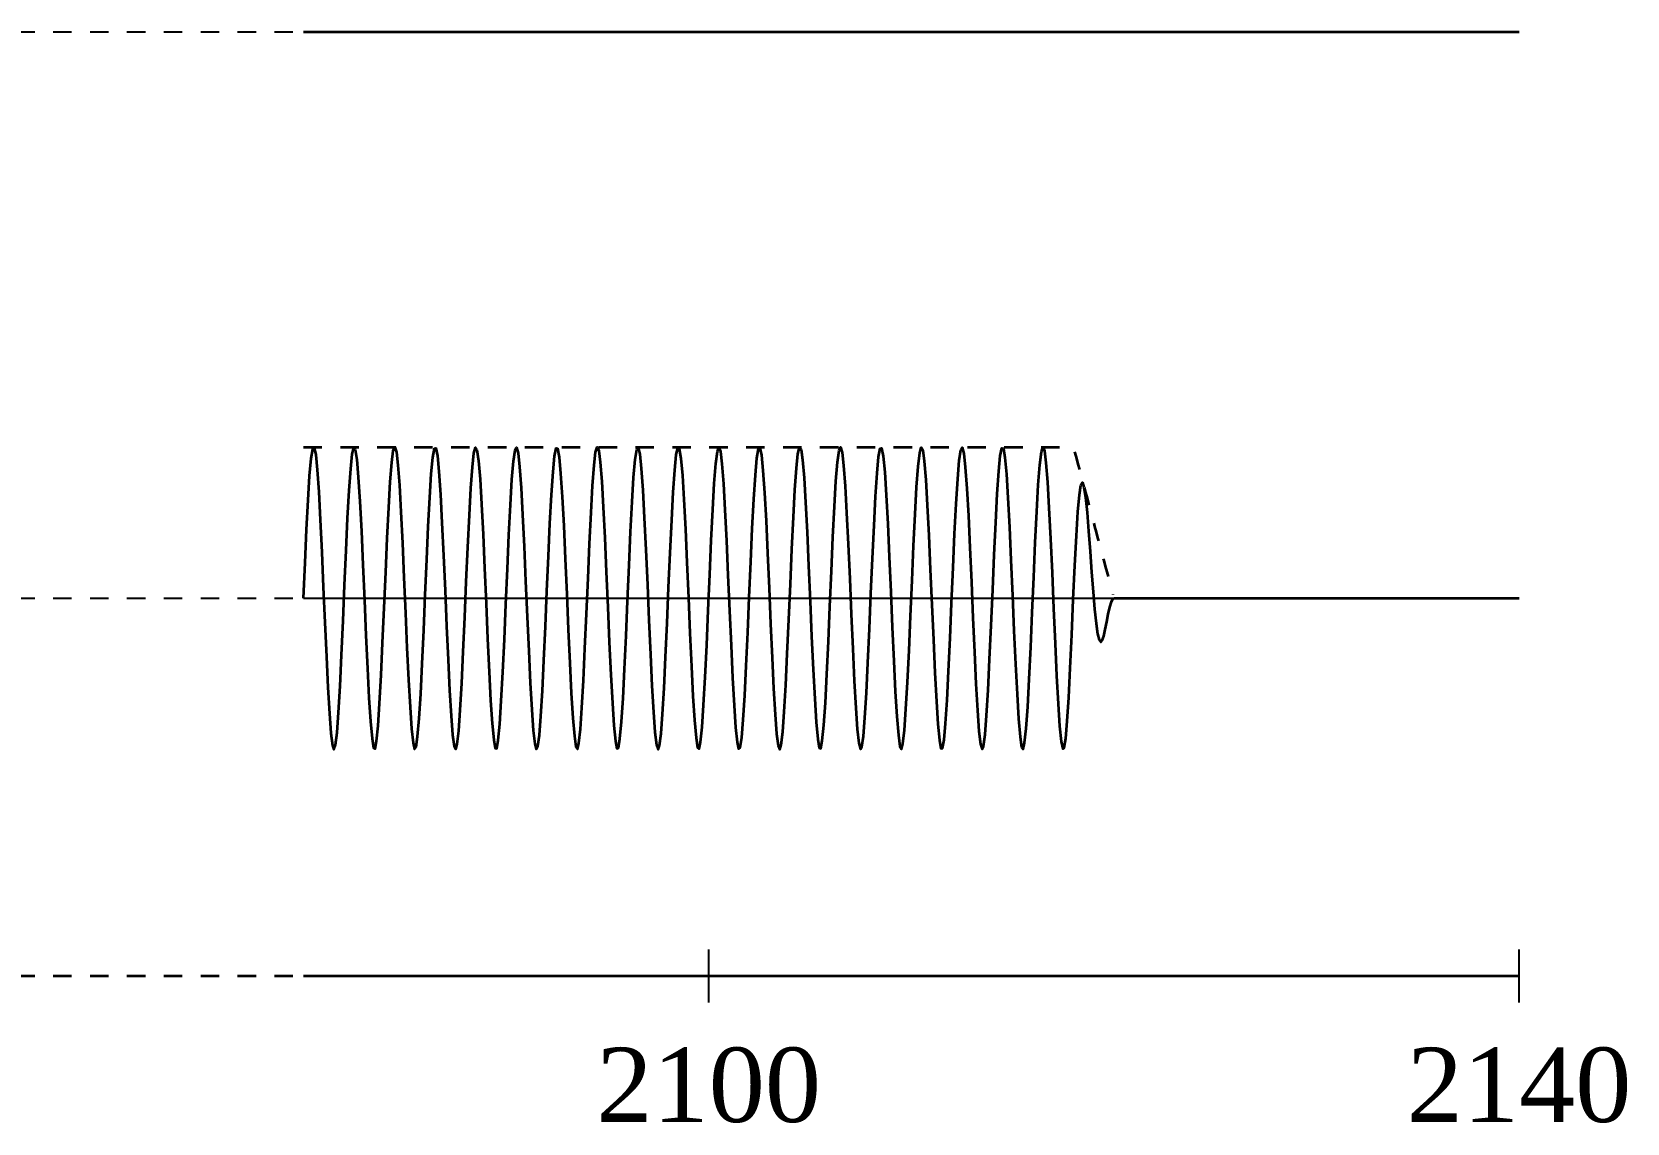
# Model space of a CAD drawing. Header units: metres. Extents: x -18 to 186, y -10 to 114.
# Drawn here: x 125.8 to 186.3, y 5.5 to 47 of the extents above; entities that cross this region are included whole.
import ezdxf
from ezdxf.enums import TextEntityAlignment as Align

# ---------------------------------------------------------------- set-up
doc = ezdxf.new("R2010")
doc.units = ezdxf.units.M
doc.linetypes.add('JIS_02_0.7', pattern=[1.4, 0.7, -0.7])
doc.layers.add('BASE', color=8, linetype='Continuous', lineweight=25)
doc.layers.add('WAVE', color=7, linetype='Continuous', lineweight=35)
doc.layers.add('TEXT', color=7, linetype='Continuous')
doc.styles.add('TNR', font='Times New Roman.ttf')

msp = doc.modelspace()

# ---------------------------------------------------------------- linework, layer by layer
at = {"layer": 'BASE', "linetype": 'JIS_02_0.7', "lineweight": 25, "flags": 128}
for points in [[(123.805, 46.952), (136.108, 46.952)], [(123.805, 25.447), (136.108, 25.447)]]:
    msp.add_lwpolyline(points, dxfattribs=at)
at = {"layer": 'BASE', "lineweight": 25, "flags": 128}
for points in [[(136.108, 46.952), (182.247, 46.952)], [(136.108, 25.447), (182.247, 25.447)], [(151.488, 10.107), (151.488, 12.114)], [(182.247, 10.107), (182.247, 12.114)]]:
    msp.add_lwpolyline(points, dxfattribs=at)
at = {"layer": 'BASE', "linetype": 'JIS_02_0.7', "lineweight": 35, "flags": 128}
msp.add_lwpolyline([(123.805, 11.111), (136.108, 11.111)], dxfattribs=at)
at = {"layer": 'BASE', "lineweight": 35, "flags": 128}
msp.add_lwpolyline([(136.108, 11.111), (182.247, 11.111)], dxfattribs=at)
at = {"layer": 'WAVE', "lineweight": 35, "flags": 128}
for points in [[(136.108, 46.952), (136.166, 46.952), (136.224, 46.952), (136.281, 46.952), (136.339, 46.952), (136.397, 46.952), (136.455, 46.952), (136.512, 46.952), (136.57, 46.952), (136.628, 46.952), (136.686, 46.952), (136.743, 46.952), (136.801, 46.952), (136.859, 46.952), (136.917, 46.952), (136.974, 46.952), (137.032, 46.952), (137.09, 46.952), (137.148, 46.952), (137.205, 46.952), (137.263, 46.952), (137.321, 46.952), (137.379, 46.952), (137.436, 46.952), (137.494, 46.952), (137.552, 46.952), (137.61, 46.952), (137.667, 46.952), (137.725, 46.952), (137.783, 46.952), (137.841, 46.952), (137.898, 46.952), (137.956, 46.952), (138.014, 46.952), (138.072, 46.952), (138.129, 46.952), (138.187, 46.952), (138.245, 46.952), (138.303, 46.952), (138.36, 46.952), (138.418, 46.952), (138.476, 46.952), (138.533, 46.952), (138.591, 46.952), (138.649, 46.952), (138.707, 46.952), (138.764, 46.952), (138.822, 46.952), (138.88, 46.952), (138.938, 46.952), (138.995, 46.952), (139.053, 46.952), (139.111, 46.952), (139.169, 46.952), (139.226, 46.952), (139.284, 46.952), (139.342, 46.952), (139.4, 46.952), (139.457, 46.952), (139.515, 46.952), (139.573, 46.952), (139.631, 46.952), (139.688, 46.952), (139.746, 46.952), (139.804, 46.952), (139.862, 46.952), (139.919, 46.952), (139.977, 46.952), (140.035, 46.952), (140.093, 46.952), (140.15, 46.952), (140.208, 46.952), (140.266, 46.952), (140.324, 46.952), (140.381, 46.952), (140.439, 46.952), (140.497, 46.952), (140.555, 46.952), (140.612, 46.952), (140.67, 46.952), (140.728, 46.952), (140.786, 46.952), (140.843, 46.952), (140.901, 46.952), (140.959, 46.952), (141.017, 46.952), (141.074, 46.952), (141.132, 46.952), (141.19, 46.952), (141.248, 46.952), (141.305, 46.952), (141.363, 46.952), (141.421, 46.952), (141.478, 46.952), (141.536, 46.952), (141.594, 46.952), (141.652, 46.952), (141.709, 46.952), (141.767, 46.952), (141.825, 46.952), (141.883, 46.952), (141.94, 46.952), (141.998, 46.952), (142.056, 46.952), (142.114, 46.952), (142.171, 46.952), (142.229, 46.952), (142.287, 46.952), (142.345, 46.952), (142.402, 46.952), (142.46, 46.952), (142.518, 46.952), (142.576, 46.952), (142.633, 46.952), (142.691, 46.952), (142.749, 46.952), (142.807, 46.952), (142.864, 46.952), (142.922, 46.952), (142.98, 46.952), (143.038, 46.952), (143.095, 46.952), (143.153, 46.952), (143.211, 46.952), (143.269, 46.952), (143.326, 46.952), (143.384, 46.952), (143.442, 46.952), (143.5, 46.952), (143.557, 46.952), (143.615, 46.952), (143.673, 46.952), (143.731, 46.952), (143.788, 46.952), (143.846, 46.952), (143.904, 46.952), (143.962, 46.952), (144.019, 46.952), (144.077, 46.952), (144.135, 46.952), (144.193, 46.952), (144.25, 46.952), (144.308, 46.952), (144.366, 46.952), (144.423, 46.952), (144.481, 46.952), (144.539, 46.952), (144.597, 46.952), (144.654, 46.952), (144.712, 46.952), (144.77, 46.952), (144.828, 46.952), (144.885, 46.952), (144.943, 46.952), (145.001, 46.952), (145.059, 46.952), (145.116, 46.952), (145.174, 46.952), (145.232, 46.952), (145.29, 46.952), (145.347, 46.952), (145.405, 46.952), (145.463, 46.952), (145.521, 46.952), (145.578, 46.952), (145.636, 46.952), (145.694, 46.952), (145.752, 46.952), (145.809, 46.952), (145.867, 46.952), (145.925, 46.952), (145.983, 46.952), (146.04, 46.952), (146.098, 46.952), (146.156, 46.952), (146.214, 46.952), (146.271, 46.952), (146.329, 46.952), (146.387, 46.952), (146.445, 46.952), (146.502, 46.952), (146.56, 46.952), (146.618, 46.952), (146.676, 46.952), (146.733, 46.952), (146.791, 46.952), (146.849, 46.952), (146.907, 46.952), (146.964, 46.952), (147.022, 46.952), (147.08, 46.952), (147.138, 46.952), (147.195, 46.952), (147.253, 46.952), (147.311, 46.952), (147.368, 46.952), (147.426, 46.952), (147.484, 46.952), (147.542, 46.952), (147.599, 46.952), (147.657, 46.952), (147.715, 46.952), (147.773, 46.952), (147.83, 46.952), (147.888, 46.952), (147.946, 46.952), (148.004, 46.952), (148.061, 46.952), (148.119, 46.952), (148.177, 46.952), (148.235, 46.952), (148.292, 46.952), (148.35, 46.952), (148.408, 46.952), (148.466, 46.952), (148.523, 46.952), (148.581, 46.952), (148.639, 46.952), (148.697, 46.952), (148.754, 46.952), (148.812, 46.952), (148.87, 46.952), (148.928, 46.952), (148.985, 46.952), (149.043, 46.952), (149.101, 46.952), (149.159, 46.952), (149.216, 46.952), (149.274, 46.952), (149.332, 46.952), (149.39, 46.952), (149.447, 46.952), (149.505, 46.952), (149.563, 46.952), (149.621, 46.952), (149.678, 46.952), (149.736, 46.952), (149.794, 46.952), (149.852, 46.952), (149.909, 46.952), (149.967, 46.952), (150.025, 46.952), (150.083, 46.952), (150.14, 46.952), (150.198, 46.952), (150.256, 46.952), (150.314, 46.952), (150.371, 46.952), (150.429, 46.952), (150.487, 46.952), (150.544, 46.952), (150.602, 46.952), (150.66, 46.952), (150.718, 46.952), (150.775, 46.952), (150.833, 46.952), (150.891, 46.952), (150.949, 46.952), (151.006, 46.952), (151.064, 46.952), (151.122, 46.952), (151.18, 46.952), (151.237, 46.952), (151.295, 46.952), (151.353, 46.952), (151.411, 46.952), (151.468, 46.952), (151.526, 46.952), (151.584, 46.952), (151.642, 46.952), (151.699, 46.952), (151.757, 46.952), (151.815, 46.952), (151.873, 46.952), (151.93, 46.952), (151.988, 46.952), (152.046, 46.952), (152.104, 46.952), (152.161, 46.952), (152.219, 46.952), (152.277, 46.952), (152.335, 46.952), (152.392, 46.952), (152.45, 46.952), (152.508, 46.952), (152.566, 46.952), (152.623, 46.952), (152.681, 46.952), (152.739, 46.952), (152.797, 46.952), (152.854, 46.952), (152.912, 46.952), (152.97, 46.952), (153.028, 46.952), (153.085, 46.952), (153.143, 46.952), (153.201, 46.952), (153.259, 46.952), (153.316, 46.952), (153.374, 46.952), (153.432, 46.952), (153.489, 46.952), (153.547, 46.952), (153.605, 46.952), (153.663, 46.952), (153.72, 46.952), (153.778, 46.952), (153.836, 46.952), (153.894, 46.952), (153.951, 46.952), (154.009, 46.952), (154.067, 46.952), (154.125, 46.952), (154.182, 46.952), (154.24, 46.952), (154.298, 46.952), (154.356, 46.952), (154.413, 46.952), (154.471, 46.952), (154.529, 46.952), (154.587, 46.952), (154.644, 46.952), (154.702, 46.952), (154.76, 46.952), (154.818, 46.952), (154.875, 46.952), (154.933, 46.952), (154.991, 46.952), (155.049, 46.952), (155.106, 46.952), (155.164, 46.952), (155.222, 46.952), (155.28, 46.952), (155.337, 46.952), (155.395, 46.952), (155.453, 46.952), (155.511, 46.952), (155.568, 46.952), (155.626, 46.952), (155.684, 46.952), (155.742, 46.952), (155.799, 46.952), (155.857, 46.952), (155.915, 46.952), (155.973, 46.952), (156.03, 46.952), (156.088, 46.952), (156.146, 46.952), (156.204, 46.952), (156.261, 46.952), (156.319, 46.952), (156.377, 46.952), (156.434, 46.952), (156.492, 46.952), (156.55, 46.952), (156.608, 46.952), (156.665, 46.952), (156.723, 46.952), (156.781, 46.952), (156.839, 46.952), (156.896, 46.952), (156.954, 46.952), (157.012, 46.952), (157.07, 46.952), (157.127, 46.952), (157.185, 46.952), (157.243, 46.952), (157.301, 46.952), (157.358, 46.952), (157.416, 46.952), (157.474, 46.952), (157.532, 46.952), (157.589, 46.952), (157.647, 46.952), (157.705, 46.952), (157.763, 46.952), (157.82, 46.952), (157.878, 46.952), (157.936, 46.952), (157.994, 46.952), (158.051, 46.952), (158.109, 46.952), (158.167, 46.952), (158.225, 46.952), (158.282, 46.952), (158.34, 46.952), (158.398, 46.952), (158.456, 46.952), (158.513, 46.952), (158.571, 46.952), (158.629, 46.952), (158.687, 46.952), (158.744, 46.952), (158.802, 46.952), (158.86, 46.952), (158.918, 46.952), (158.975, 46.952), (159.033, 46.952), (159.091, 46.952), (159.149, 46.952), (159.206, 46.952), (159.264, 46.952), (159.322, 46.952), (159.379, 46.952), (159.437, 46.952), (159.495, 46.952), (159.553, 46.952), (159.61, 46.952), (159.668, 46.952), (159.726, 46.952), (159.784, 46.952), (159.841, 46.952), (159.899, 46.952), (159.957, 46.952), (160.015, 46.952), (160.072, 46.952), (160.13, 46.952), (160.188, 46.952), (160.246, 46.952), (160.303, 46.952), (160.361, 46.952), (160.419, 46.952), (160.477, 46.952), (160.534, 46.952), (160.592, 46.952), (160.65, 46.952), (160.708, 46.952), (160.765, 46.952), (160.823, 46.952), (160.881, 46.952), (160.939, 46.952), (160.996, 46.952), (161.054, 46.952), (161.112, 46.952), (161.17, 46.952), (161.227, 46.952), (161.285, 46.952), (161.343, 46.952), (161.401, 46.952), (161.458, 46.952), (161.516, 46.952), (161.574, 46.952), (161.632, 46.952), (161.689, 46.952), (161.747, 46.952), (161.805, 46.952), (161.863, 46.952), (161.92, 46.952), (161.978, 46.952), (162.036, 46.952), (162.094, 46.952), (162.151, 46.952), (162.209, 46.952), (162.267, 46.952), (162.324, 46.952), (162.382, 46.952), (162.44, 46.952), (162.498, 46.952), (162.555, 46.952), (162.613, 46.952), (162.671, 46.952), (162.729, 46.952), (162.786, 46.952), (162.844, 46.952), (162.902, 46.952), (162.96, 46.952), (163.017, 46.952), (163.075, 46.952), (163.133, 46.952), (163.191, 46.952), (163.248, 46.952), (163.306, 46.952), (163.364, 46.952), (163.422, 46.952), (163.479, 46.952), (163.537, 46.952), (163.595, 46.952), (163.653, 46.952), (163.71, 46.952), (163.768, 46.952), (163.826, 46.952), (163.884, 46.952), (163.941, 46.952), (163.999, 46.952), (164.057, 46.952), (164.115, 46.952), (164.172, 46.952), (164.23, 46.952), (164.288, 46.952), (164.346, 46.952), (164.403, 46.952), (164.461, 46.952), (164.519, 46.952), (164.577, 46.952), (164.634, 46.952), (164.692, 46.952), (164.75, 46.952), (164.808, 46.952), (164.865, 46.952), (164.923, 46.952), (164.981, 46.952), (165.039, 46.952), (165.096, 46.952), (165.154, 46.952), (165.212, 46.952), (165.269, 46.952), (165.327, 46.952), (165.385, 46.952), (165.443, 46.952), (165.5, 46.952), (165.558, 46.952), (165.616, 46.952), (165.674, 46.952), (165.731, 46.952), (165.789, 46.952), (165.847, 46.952), (165.905, 46.952), (165.962, 46.952), (166.02, 46.952), (166.078, 46.952), (166.136, 46.952), (166.193, 46.952), (166.251, 46.952), (166.309, 46.952), (166.367, 46.952), (166.424, 46.952), (166.482, 46.952), (166.54, 46.952), (166.598, 46.952), (166.655, 46.952), (166.713, 46.952), (166.771, 46.952), (166.829, 46.952), (166.886, 46.952), (166.944, 46.952), (167.002, 46.952), (167.06, 46.952), (167.117, 46.952), (167.175, 46.952), (167.233, 46.952), (167.291, 46.952), (167.348, 46.952), (167.406, 46.952), (167.464, 46.952), (167.522, 46.952), (167.579, 46.952), (167.637, 46.952), (167.695, 46.952), (167.753, 46.952), (167.81, 46.952), (167.868, 46.952), (167.926, 46.952), (167.984, 46.952), (168.041, 46.952), (168.099, 46.952), (168.157, 46.952), (168.214, 46.952), (168.272, 46.952), (168.33, 46.952), (168.388, 46.952), (168.445, 46.952), (168.503, 46.952), (168.561, 46.952), (168.619, 46.952), (168.676, 46.952), (168.734, 46.952), (168.792, 46.952), (168.85, 46.952), (168.907, 46.952), (168.965, 46.952), (169.023, 46.952), (169.081, 46.952), (169.138, 46.952), (169.196, 46.952), (169.254, 46.952), (169.312, 46.952), (169.369, 46.952), (169.427, 46.952), (169.485, 46.952), (169.543, 46.952), (169.6, 46.952), (169.658, 46.952), (169.716, 46.952), (169.774, 46.952), (169.831, 46.952), (169.889, 46.952), (169.947, 46.952), (170.005, 46.952), (170.062, 46.952), (170.12, 46.952), (170.178, 46.952), (170.236, 46.952), (170.293, 46.952), (170.351, 46.952), (170.409, 46.952), (170.467, 46.952), (170.524, 46.952), (170.582, 46.952), (170.64, 46.952), (170.698, 46.952), (170.755, 46.952), (170.813, 46.952), (170.871, 46.952), (170.929, 46.952), (170.986, 46.952), (171.044, 46.952), (171.102, 46.952), (171.159, 46.952), (171.217, 46.952), (171.275, 46.952), (171.333, 46.952), (171.39, 46.952), (171.448, 46.952), (171.506, 46.952), (171.564, 46.952), (171.621, 46.952), (171.679, 46.952), (171.737, 46.952), (171.795, 46.952), (171.852, 46.952), (171.91, 46.952), (171.968, 46.952), (172.026, 46.952), (172.083, 46.952), (172.141, 46.952), (172.199, 46.952), (172.257, 46.952), (172.314, 46.952), (172.372, 46.952), (172.43, 46.952), (172.488, 46.952), (172.545, 46.952), (172.603, 46.952), (172.661, 46.952), (172.719, 46.952), (172.776, 46.952), (172.834, 46.952), (172.892, 46.952), (172.95, 46.952), (173.007, 46.952), (173.065, 46.952), (173.123, 46.952), (173.181, 46.952), (173.238, 46.952), (173.296, 46.952), (173.354, 46.952), (173.412, 46.952), (173.469, 46.952), (173.527, 46.952), (173.585, 46.952), (173.643, 46.952), (173.7, 46.952), (173.758, 46.952), (173.816, 46.952), (173.874, 46.952), (173.931, 46.952), (173.989, 46.952), (174.047, 46.952), (174.105, 46.952), (174.162, 46.952), (174.22, 46.952), (174.278, 46.952), (174.335, 46.952), (174.393, 46.952), (174.451, 46.952), (174.509, 46.952), (174.566, 46.952), (174.624, 46.952), (174.682, 46.952), (174.74, 46.952), (174.797, 46.952), (174.855, 46.952), (174.913, 46.952), (174.971, 46.952), (175.028, 46.952), (175.086, 46.952), (175.144, 46.952), (175.202, 46.952), (175.259, 46.952), (175.317, 46.952), (175.375, 46.952), (175.433, 46.952), (175.49, 46.952), (175.548, 46.952), (175.606, 46.952), (175.664, 46.952), (175.721, 46.952), (175.779, 46.952), (175.837, 46.952), (175.895, 46.952), (175.952, 46.952), (176.01, 46.952), (176.068, 46.952), (176.126, 46.952), (176.183, 46.952), (176.241, 46.952), (176.299, 46.952), (176.357, 46.952), (176.414, 46.952), (176.472, 46.952), (176.53, 46.952), (176.588, 46.952), (176.645, 46.952), (176.703, 46.952), (176.761, 46.952), (176.819, 46.952), (176.876, 46.952), (176.934, 46.952), (176.992, 46.952), (177.05, 46.952), (177.107, 46.952), (177.165, 46.952), (177.223, 46.952), (177.28, 46.952), (177.338, 46.952), (177.396, 46.952), (177.454, 46.952), (177.511, 46.952), (177.569, 46.952), (177.627, 46.952), (177.685, 46.952), (177.742, 46.952), (177.8, 46.952), (177.858, 46.952), (177.916, 46.952), (177.973, 46.952), (178.031, 46.952), (178.089, 46.952), (178.147, 46.952), (178.204, 46.952), (178.262, 46.952), (178.32, 46.952), (178.378, 46.952), (178.435, 46.952), (178.493, 46.952), (178.551, 46.952), (178.609, 46.952), (178.666, 46.952), (178.724, 46.952), (178.782, 46.952), (178.84, 46.952), (178.897, 46.952), (178.955, 46.952), (179.013, 46.952), (179.071, 46.952), (179.128, 46.952), (179.186, 46.952), (179.244, 46.952), (179.302, 46.952), (179.359, 46.952), (179.417, 46.952), (179.475, 46.952), (179.533, 46.952), (179.59, 46.952), (179.648, 46.952), (179.706, 46.952), (179.764, 46.952), (179.821, 46.952), (179.879, 46.952), (179.937, 46.952), (179.995, 46.952), (180.052, 46.952), (180.11, 46.952), (180.168, 46.952), (180.225, 46.952), (180.283, 46.952), (180.341, 46.952), (180.399, 46.952), (180.456, 46.952), (180.514, 46.952), (180.572, 46.952), (180.63, 46.952), (180.687, 46.952), (180.745, 46.952), (180.803, 46.952), (180.861, 46.952), (180.918, 46.952), (180.976, 46.952), (181.034, 46.952), (181.092, 46.952), (181.149, 46.952), (181.207, 46.952), (181.265, 46.952), (181.323, 46.952), (181.38, 46.952), (181.438, 46.952), (181.496, 46.952), (181.554, 46.952), (181.611, 46.952), (181.669, 46.952), (181.727, 46.952), (181.785, 46.952), (181.842, 46.952), (181.9, 46.952), (181.958, 46.952), (182.016, 46.952), (182.073, 46.952), (182.131, 46.952), (182.189, 46.952), (182.247, 46.952)], [(136.108, 25.447), (136.166, 26.788), (136.224, 28.054), (136.281, 29.175), (136.339, 30.091), (136.397, 30.749), (136.455, 31.113), (136.512, 31.163), (136.57, 30.897), (136.628, 30.329), (136.686, 29.49), (136.743, 28.428), (136.801, 27.2), (136.859, 25.875), (136.917, 24.527), (136.974, 23.229), (137.032, 22.055), (137.09, 21.068), (137.148, 20.324), (137.205, 19.864), (137.263, 19.713), (137.321, 19.879), (137.379, 20.355), (137.436, 21.112), (137.494, 22.109), (137.552, 23.292), (137.61, 24.594), (137.667, 25.943), (137.725, 27.264), (137.783, 28.485), (137.841, 29.538), (137.898, 30.364), (137.956, 30.918), (138.014, 31.168), (138.072, 31.102), (138.129, 30.722), (138.187, 30.051), (138.245, 29.124), (138.303, 27.993), (138.36, 26.722), (138.418, 25.38), (138.476, 24.041), (138.533, 22.781), (138.591, 21.668), (138.649, 20.765), (138.707, 20.121), (138.764, 19.772), (138.822, 19.737), (138.88, 20.019), (138.938, 20.602), (138.995, 21.453), (139.053, 22.525), (139.111, 23.759), (139.169, 25.087), (139.226, 26.434), (139.284, 27.727), (139.342, 28.894), (139.4, 29.87), (139.457, 30.601), (139.515, 31.046), (139.573, 31.181), (139.631, 30.998), (139.688, 30.508), (139.746, 29.738), (139.804, 28.73), (139.862, 27.54), (139.919, 26.234), (139.977, 24.884), (140.035, 23.566), (140.093, 22.352), (140.15, 21.309), (140.208, 20.496), (140.266, 19.957), (140.324, 19.722), (140.381, 19.804), (140.439, 20.199), (140.497, 20.885), (140.555, 21.823), (140.612, 22.962), (140.67, 24.239), (140.728, 25.583), (140.786, 26.919), (140.843, 28.173), (140.901, 29.277), (140.959, 30.169), (141.017, 30.799), (141.074, 31.132), (141.132, 31.151), (141.19, 30.853), (141.248, 30.256), (141.305, 29.393), (141.363, 28.311), (141.421, 27.071), (141.478, 25.74), (141.536, 24.394), (141.594, 23.105), (141.652, 21.947), (141.709, 20.982), (141.767, 20.265), (141.825, 19.834), (141.883, 19.715), (141.94, 19.913), (141.998, 20.418), (142.056, 21.202), (142.114, 22.22), (142.171, 23.418), (142.229, 24.728), (142.287, 26.077), (142.345, 27.392), (142.402, 28.599), (142.46, 29.632), (142.518, 30.432), (142.576, 30.957), (142.633, 31.176), (142.691, 31.078), (142.749, 30.668), (142.807, 29.969), (142.864, 29.019), (142.922, 27.871), (142.98, 26.589), (143.038, 25.244), (143.095, 23.91), (143.153, 22.662), (143.211, 21.567), (143.269, 20.688), (143.326, 20.072), (143.384, 19.754), (143.442, 19.751), (143.5, 20.064), (143.557, 20.675), (143.615, 21.551), (143.673, 22.642), (143.731, 23.889), (143.788, 25.222), (143.846, 26.567), (143.904, 27.851), (143.962, 29.001), (144.019, 29.955), (144.077, 30.658), (144.135, 31.074), (144.193, 31.177), (144.25, 30.963), (144.308, 30.443), (144.366, 29.647), (144.423, 28.618), (144.481, 27.413), (144.539, 26.1), (144.597, 24.75), (144.654, 23.439), (144.712, 22.239), (144.77, 21.217), (144.828, 20.429), (144.885, 19.919), (144.943, 19.716), (145.001, 19.83), (145.059, 20.255), (145.116, 20.968), (145.174, 21.929), (145.232, 23.085), (145.29, 24.371), (145.347, 25.718), (145.405, 27.049), (145.463, 28.292), (145.521, 29.377), (145.578, 30.244), (145.636, 30.846), (145.694, 31.148), (145.752, 31.135), (145.809, 30.807), (145.867, 30.181), (145.925, 29.294), (145.983, 28.193), (146.04, 26.941), (146.098, 25.605), (146.156, 24.261), (146.214, 22.982), (146.271, 21.84), (146.329, 20.898), (146.387, 20.208), (146.445, 19.808), (146.502, 19.721), (146.56, 19.95), (146.618, 20.485), (146.676, 21.294), (146.733, 22.333), (146.791, 23.545), (146.849, 24.862), (146.907, 26.212), (146.964, 27.519), (147.022, 28.711), (147.08, 29.723), (147.138, 30.498), (147.195, 30.993), (147.253, 31.18), (147.311, 31.051), (147.368, 30.61), (147.426, 29.884), (147.484, 28.912), (147.542, 27.748), (147.599, 26.457), (147.657, 25.109), (147.715, 23.781), (147.773, 22.544), (147.83, 21.469), (147.888, 20.614), (147.946, 20.026), (148.004, 19.739), (148.061, 19.768), (148.119, 20.112), (148.177, 20.752), (148.235, 21.651), (148.292, 22.761), (148.35, 24.019), (148.408, 25.357), (148.466, 26.7), (148.523, 27.973), (148.581, 29.106), (148.639, 30.037), (148.697, 30.713), (148.754, 31.098), (148.812, 31.17), (148.87, 30.924), (148.928, 30.376), (148.985, 29.554), (149.043, 28.504), (149.101, 27.286), (149.159, 25.965), (149.216, 24.616), (149.274, 23.313), (149.332, 22.128), (149.39, 21.127), (149.447, 20.365), (149.505, 19.885), (149.563, 19.713), (149.621, 19.859), (149.678, 20.314), (149.736, 21.053), (149.794, 22.037), (149.852, 23.209), (149.909, 24.505), (149.967, 25.853), (150.025, 27.179), (150.083, 28.408), (150.14, 29.474), (150.198, 30.317), (150.256, 30.89), (150.314, 31.161), (150.371, 31.116), (150.429, 30.757), (150.487, 30.104), (150.544, 29.193), (150.602, 28.074), (150.66, 26.81), (150.718, 25.47), (150.775, 24.129), (150.833, 22.861), (150.891, 21.736), (150.949, 20.817), (151.006, 20.155), (151.064, 19.785), (151.122, 19.73), (151.18, 19.991), (151.237, 20.554), (151.295, 21.388), (151.353, 22.448), (151.411, 23.673), (151.468, 24.997), (151.526, 26.345), (151.584, 27.644), (151.642, 28.822), (151.699, 29.812), (151.757, 30.56), (151.815, 31.026), (151.873, 31.182), (151.93, 31.02), (151.988, 30.55), (152.046, 29.797), (152.104, 28.803), (152.161, 27.624), (152.219, 26.323), (152.277, 24.974), (152.335, 23.652), (152.392, 22.428), (152.45, 21.372), (152.508, 20.542), (152.566, 19.984), (152.623, 19.728), (152.681, 19.789), (152.739, 20.163), (152.797, 20.83), (152.854, 21.753), (152.912, 22.881), (152.97, 24.151), (153.028, 25.492), (153.085, 26.831), (153.143, 28.094), (153.201, 29.21), (153.259, 30.117), (153.316, 30.766), (153.374, 31.12), (153.432, 31.159), (153.489, 30.883), (153.547, 30.305), (153.605, 29.458), (153.663, 28.389), (153.72, 27.157), (153.778, 25.83), (153.836, 24.482), (153.894, 23.188), (153.951, 22.018), (154.009, 21.039), (154.067, 20.304), (154.125, 19.854), (154.182, 19.713), (154.24, 19.89), (154.298, 20.376), (154.356, 21.142), (154.413, 22.146), (154.471, 23.334), (154.529, 24.638), (154.587, 25.988), (154.644, 27.307), (154.702, 28.523), (154.76, 29.569), (154.818, 30.387), (154.875, 30.931), (154.933, 31.171), (154.991, 31.094), (155.049, 30.705), (155.106, 30.024), (155.164, 29.089), (155.222, 27.953), (155.28, 26.678), (155.337, 25.335), (155.395, 23.998), (155.453, 22.741), (155.511, 21.634), (155.568, 20.739), (155.626, 20.104), (155.684, 19.765), (155.742, 19.741), (155.799, 20.034), (155.857, 20.626), (155.915, 21.485), (155.973, 22.564), (156.03, 23.802), (156.088, 25.132), (156.146, 26.479), (156.204, 27.769), (156.261, 28.93), (156.319, 29.898), (156.377, 30.62), (156.434, 31.055), (156.492, 31.18), (156.55, 30.987), (156.608, 30.487), (156.665, 29.708), (156.723, 28.693), (156.781, 27.498), (156.839, 26.189), (156.896, 24.84), (156.954, 23.524), (157.012, 22.314), (157.07, 21.278), (157.127, 20.473), (157.185, 19.944), (157.243, 19.72), (157.301, 19.812), (157.358, 20.217), (157.416, 20.912), (157.474, 21.858), (157.532, 23.003), (157.589, 24.283), (157.647, 25.628), (157.705, 26.962), (157.763, 28.213), (157.82, 29.311), (157.878, 30.194), (157.936, 30.815), (157.994, 31.138), (158.051, 31.146), (158.109, 30.838), (158.167, 30.232), (158.225, 29.36), (158.282, 28.272), (158.34, 27.027), (158.398, 25.695), (158.456, 24.349), (158.513, 23.064), (158.571, 21.911), (158.629, 20.954), (158.687, 20.245), (158.744, 19.825), (158.802, 19.717), (158.86, 19.925), (158.918, 20.44), (158.975, 21.232), (159.033, 22.258), (159.091, 23.46), (159.149, 24.772), (159.206, 26.122), (159.264, 27.434), (159.322, 28.637), (159.379, 29.662), (159.437, 30.454), (159.495, 30.969), (159.553, 31.178), (159.61, 31.069), (159.668, 30.649), (159.726, 29.941), (159.784, 28.984), (159.841, 27.83), (159.899, 26.545), (159.957, 25.199), (160.015, 23.867), (160.072, 22.622), (160.13, 21.534), (160.188, 20.663), (160.246, 20.056), (160.303, 19.749), (160.361, 19.757), (160.419, 20.08), (160.477, 20.7), (160.534, 21.584), (160.592, 22.681), (160.65, 23.932), (160.708, 25.267), (160.765, 26.612), (160.823, 27.892), (160.881, 29.037), (160.939, 29.982), (160.996, 30.677), (161.054, 31.082), (161.112, 31.175), (161.17, 30.95), (161.227, 30.421), (161.285, 29.616), (161.343, 28.58), (161.401, 27.371), (161.458, 26.055), (161.516, 24.705), (161.574, 23.397), (161.632, 22.202), (161.689, 21.187), (161.747, 20.407), (161.805, 19.908), (161.863, 19.715), (161.92, 19.839), (161.978, 20.274), (162.036, 20.996), (162.094, 21.964), (162.151, 23.126), (162.209, 24.416), (162.267, 25.763), (162.324, 27.092), (162.382, 28.331), (162.44, 29.41), (162.498, 30.269), (162.555, 30.861), (162.613, 31.153), (162.671, 31.129), (162.729, 30.791), (162.786, 30.156), (162.844, 29.26), (162.902, 28.154), (162.96, 26.897), (163.017, 25.56), (163.075, 24.217), (163.133, 22.942), (163.191, 21.805), (163.248, 20.871), (163.306, 20.19), (163.364, 19.8), (163.422, 19.723), (163.479, 19.963), (163.537, 20.507), (163.595, 21.325), (163.653, 22.371), (163.71, 23.587), (163.768, 24.907), (163.826, 26.256), (163.884, 27.561), (163.941, 28.748), (163.999, 29.753), (164.057, 30.519), (164.115, 31.004), (164.172, 31.181), (164.23, 31.041), (164.288, 30.591), (164.346, 29.855), (164.403, 28.876), (164.461, 27.707), (164.519, 26.412), (164.577, 25.064), (164.634, 23.737), (164.692, 22.505), (164.75, 21.436), (164.808, 20.589), (164.865, 20.012), (164.923, 19.735), (164.981, 19.775), (165.039, 20.129), (165.096, 20.778), (165.154, 21.685), (165.212, 22.801), (165.269, 24.063), (165.327, 25.402), (165.385, 26.697), (165.443, 27.824), (165.5, 28.73), (165.558, 29.376), (165.616, 29.746), (165.674, 29.838), (165.731, 29.671), (165.789, 29.277), (165.847, 28.701), (165.905, 27.997), (165.962, 27.223), (166.02, 26.436), (166.078, 25.69), (166.136, 25.031), (166.193, 24.494), (166.251, 24.103), (166.309, 23.868), (166.367, 23.787), (166.424, 23.843), (166.482, 24.012), (166.54, 24.26), (166.598, 24.551), (166.655, 24.846), (166.713, 25.109), (166.771, 25.31), (166.829, 25.425), (166.886, 25.447), (166.944, 25.447), (167.002, 25.447), (167.06, 25.447), (167.117, 25.447), (167.175, 25.447), (167.233, 25.447), (167.291, 25.447), (167.348, 25.447), (167.406, 25.447), (167.464, 25.447), (167.522, 25.447), (167.579, 25.447), (167.637, 25.447), (167.695, 25.447), (167.753, 25.447), (167.81, 25.447), (167.868, 25.447), (167.926, 25.447), (167.984, 25.447), (168.041, 25.447), (168.099, 25.447), (168.157, 25.447), (168.214, 25.447), (168.272, 25.447), (168.33, 25.447), (168.388, 25.447), (168.445, 25.447), (168.503, 25.447), (168.561, 25.447), (168.619, 25.447), (168.676, 25.447), (168.734, 25.447), (168.792, 25.447), (168.85, 25.447), (168.907, 25.447), (168.965, 25.447), (169.023, 25.447), (169.081, 25.447), (169.138, 25.447), (169.196, 25.447), (169.254, 25.447), (169.312, 25.447), (169.369, 25.447), (169.427, 25.447), (169.485, 25.447), (169.543, 25.447), (169.6, 25.447), (169.658, 25.447), (169.716, 25.447), (169.774, 25.447), (169.831, 25.447), (169.889, 25.447), (169.947, 25.447), (170.005, 25.447), (170.062, 25.447), (170.12, 25.447), (170.178, 25.447), (170.236, 25.447), (170.293, 25.447), (170.351, 25.447), (170.409, 25.447), (170.467, 25.447), (170.524, 25.447), (170.582, 25.447), (170.64, 25.447), (170.698, 25.447), (170.755, 25.447), (170.813, 25.447), (170.871, 25.447), (170.929, 25.447), (170.986, 25.447), (171.044, 25.447), (171.102, 25.447), (171.159, 25.447), (171.217, 25.447), (171.275, 25.447), (171.333, 25.447), (171.39, 25.447), (171.448, 25.447), (171.506, 25.447), (171.564, 25.447), (171.621, 25.447), (171.679, 25.447), (171.737, 25.447), (171.795, 25.447), (171.852, 25.447), (171.91, 25.447), (171.968, 25.447), (172.026, 25.447), (172.083, 25.447), (172.141, 25.447), (172.199, 25.447), (172.257, 25.447), (172.314, 25.447), (172.372, 25.447), (172.43, 25.447), (172.488, 25.447), (172.545, 25.447), (172.603, 25.447), (172.661, 25.447), (172.719, 25.447), (172.776, 25.447), (172.834, 25.447), (172.892, 25.447), (172.95, 25.447), (173.007, 25.447), (173.065, 25.447), (173.123, 25.447), (173.181, 25.447), (173.238, 25.447), (173.296, 25.447), (173.354, 25.447), (173.412, 25.447), (173.469, 25.447), (173.527, 25.447), (173.585, 25.447), (173.643, 25.447), (173.7, 25.447), (173.758, 25.447), (173.816, 25.447), (173.874, 25.447), (173.931, 25.447), (173.989, 25.447), (174.047, 25.447), (174.105, 25.447), (174.162, 25.447), (174.22, 25.447), (174.278, 25.447), (174.335, 25.447), (174.393, 25.447), (174.451, 25.447), (174.509, 25.447), (174.566, 25.447), (174.624, 25.447), (174.682, 25.447), (174.74, 25.447), (174.797, 25.447), (174.855, 25.447), (174.913, 25.447), (174.971, 25.447), (175.028, 25.447), (175.086, 25.447), (175.144, 25.447), (175.202, 25.447), (175.259, 25.447), (175.317, 25.447), (175.375, 25.447), (175.433, 25.447), (175.49, 25.447), (175.548, 25.447), (175.606, 25.447), (175.664, 25.447), (175.721, 25.447), (175.779, 25.447), (175.837, 25.447), (175.895, 25.447), (175.952, 25.447), (176.01, 25.447), (176.068, 25.447), (176.126, 25.447), (176.183, 25.447), (176.241, 25.447), (176.299, 25.447), (176.357, 25.447), (176.414, 25.447), (176.472, 25.447), (176.53, 25.447), (176.588, 25.447), (176.645, 25.447), (176.703, 25.447), (176.761, 25.447), (176.819, 25.447), (176.876, 25.447), (176.934, 25.447), (176.992, 25.447), (177.05, 25.447), (177.107, 25.447), (177.165, 25.447), (177.223, 25.447), (177.28, 25.447), (177.338, 25.447), (177.396, 25.447), (177.454, 25.447), (177.511, 25.447), (177.569, 25.447), (177.627, 25.447), (177.685, 25.447), (177.742, 25.447), (177.8, 25.447), (177.858, 25.447), (177.916, 25.447), (177.973, 25.447), (178.031, 25.447), (178.089, 25.447), (178.147, 25.447), (178.204, 25.447), (178.262, 25.447), (178.32, 25.447), (178.378, 25.447), (178.435, 25.447), (178.493, 25.447), (178.551, 25.447), (178.609, 25.447), (178.666, 25.447), (178.724, 25.447), (178.782, 25.447), (178.84, 25.447), (178.897, 25.447), (178.955, 25.447), (179.013, 25.447), (179.071, 25.447), (179.128, 25.447), (179.186, 25.447), (179.244, 25.447), (179.302, 25.447), (179.359, 25.447), (179.417, 25.447), (179.475, 25.447), (179.533, 25.447), (179.59, 25.447), (179.648, 25.447), (179.706, 25.447), (179.764, 25.447), (179.821, 25.447), (179.879, 25.447), (179.937, 25.447), (179.995, 25.447), (180.052, 25.447), (180.11, 25.447), (180.168, 25.447), (180.225, 25.447), (180.283, 25.447), (180.341, 25.447), (180.399, 25.447), (180.456, 25.447), (180.514, 25.447), (180.572, 25.447), (180.63, 25.447), (180.687, 25.447), (180.745, 25.447), (180.803, 25.447), (180.861, 25.447), (180.918, 25.447), (180.976, 25.447), (181.034, 25.447), (181.092, 25.447), (181.149, 25.447), (181.207, 25.447), (181.265, 25.447), (181.323, 25.447), (181.38, 25.447), (181.438, 25.447), (181.496, 25.447), (181.554, 25.447), (181.611, 25.447), (181.669, 25.447), (181.727, 25.447), (181.785, 25.447), (181.842, 25.447), (181.9, 25.447), (181.958, 25.447), (182.016, 25.447), (182.073, 25.447), (182.131, 25.447), (182.189, 25.447), (182.247, 25.447)]]:
    msp.add_lwpolyline(points, dxfattribs=at)
at = {"layer": 'WAVE', "linetype": 'JIS_02_0.7', "lineweight": 35, "flags": 128}
msp.add_lwpolyline([(136.108, 31.182), (136.166, 31.182), (136.224, 31.182), (136.281, 31.182), (136.339, 31.182), (136.397, 31.182), (136.455, 31.182), (136.512, 31.182), (136.57, 31.182), (136.628, 31.182), (136.686, 31.182), (136.743, 31.182), (136.801, 31.182), (136.859, 31.182), (136.917, 31.182), (136.974, 31.182), (137.032, 31.182), (137.09, 31.182), (137.148, 31.182), (137.205, 31.182), (137.263, 31.182), (137.321, 31.182), (137.379, 31.182), (137.436, 31.182), (137.494, 31.182), (137.552, 31.182), (137.61, 31.182), (137.667, 31.182), (137.725, 31.182), (137.783, 31.182), (137.841, 31.182), (137.898, 31.182), (137.956, 31.182), (138.014, 31.182), (138.072, 31.182), (138.129, 31.182), (138.187, 31.182), (138.245, 31.182), (138.303, 31.182), (138.36, 31.182), (138.418, 31.182), (138.476, 31.182), (138.533, 31.182), (138.591, 31.182), (138.649, 31.182), (138.707, 31.182), (138.764, 31.182), (138.822, 31.182), (138.88, 31.182), (138.938, 31.182), (138.995, 31.182), (139.053, 31.182), (139.111, 31.182), (139.169, 31.182), (139.226, 31.182), (139.284, 31.182), (139.342, 31.182), (139.4, 31.182), (139.457, 31.182), (139.515, 31.182), (139.573, 31.182), (139.631, 31.182), (139.688, 31.182), (139.746, 31.182), (139.804, 31.182), (139.862, 31.182), (139.919, 31.182), (139.977, 31.182), (140.035, 31.182), (140.093, 31.182), (140.15, 31.182), (140.208, 31.182), (140.266, 31.182), (140.324, 31.182), (140.381, 31.182), (140.439, 31.182), (140.497, 31.182), (140.555, 31.182), (140.612, 31.182), (140.67, 31.182), (140.728, 31.182), (140.786, 31.182), (140.843, 31.182), (140.901, 31.182), (140.959, 31.182), (141.017, 31.182), (141.074, 31.182), (141.132, 31.182), (141.19, 31.182), (141.248, 31.182), (141.305, 31.182), (141.363, 31.182), (141.421, 31.182), (141.478, 31.182), (141.536, 31.182), (141.594, 31.182), (141.652, 31.182), (141.709, 31.182), (141.767, 31.182), (141.825, 31.182), (141.883, 31.182), (141.94, 31.182), (141.998, 31.182), (142.056, 31.182), (142.114, 31.182), (142.171, 31.182), (142.229, 31.182), (142.287, 31.182), (142.345, 31.182), (142.402, 31.182), (142.46, 31.182), (142.518, 31.182), (142.576, 31.182), (142.633, 31.182), (142.691, 31.182), (142.749, 31.182), (142.807, 31.182), (142.864, 31.182), (142.922, 31.182), (142.98, 31.182), (143.038, 31.182), (143.095, 31.182), (143.153, 31.182), (143.211, 31.182), (143.269, 31.182), (143.326, 31.182), (143.384, 31.182), (143.442, 31.182), (143.5, 31.182), (143.557, 31.182), (143.615, 31.182), (143.673, 31.182), (143.731, 31.182), (143.788, 31.182), (143.846, 31.182), (143.904, 31.182), (143.962, 31.182), (144.019, 31.182), (144.077, 31.182), (144.135, 31.182), (144.193, 31.182), (144.25, 31.182), (144.308, 31.182), (144.366, 31.182), (144.423, 31.182), (144.481, 31.182), (144.539, 31.182), (144.597, 31.182), (144.654, 31.182), (144.712, 31.182), (144.77, 31.182), (144.828, 31.182), (144.885, 31.182), (144.943, 31.182), (145.001, 31.182), (145.059, 31.182), (145.116, 31.182), (145.174, 31.182), (145.232, 31.182), (145.29, 31.182), (145.347, 31.182), (145.405, 31.182), (145.463, 31.182), (145.521, 31.182), (145.578, 31.182), (145.636, 31.182), (145.694, 31.182), (145.752, 31.182), (145.809, 31.182), (145.867, 31.182), (145.925, 31.182), (145.983, 31.182), (146.04, 31.182), (146.098, 31.182), (146.156, 31.182), (146.214, 31.182), (146.271, 31.182), (146.329, 31.182), (146.387, 31.182), (146.445, 31.182), (146.502, 31.182), (146.56, 31.182), (146.618, 31.182), (146.676, 31.182), (146.733, 31.182), (146.791, 31.182), (146.849, 31.182), (146.907, 31.182), (146.964, 31.182), (147.022, 31.182), (147.08, 31.182), (147.138, 31.182), (147.195, 31.182), (147.253, 31.182), (147.311, 31.182), (147.368, 31.182), (147.426, 31.182), (147.484, 31.182), (147.542, 31.182), (147.599, 31.182), (147.657, 31.182), (147.715, 31.182), (147.773, 31.182), (147.83, 31.182), (147.888, 31.182), (147.946, 31.182), (148.004, 31.182), (148.061, 31.182), (148.119, 31.182), (148.177, 31.182), (148.235, 31.182), (148.292, 31.182), (148.35, 31.182), (148.408, 31.182), (148.466, 31.182), (148.523, 31.182), (148.581, 31.182), (148.639, 31.182), (148.697, 31.182), (148.754, 31.182), (148.812, 31.182), (148.87, 31.182), (148.928, 31.182), (148.985, 31.182), (149.043, 31.182), (149.101, 31.182), (149.159, 31.182), (149.216, 31.182), (149.274, 31.182), (149.332, 31.182), (149.39, 31.182), (149.447, 31.182), (149.505, 31.182), (149.563, 31.182), (149.621, 31.182), (149.678, 31.182), (149.736, 31.182), (149.794, 31.182), (149.852, 31.182), (149.909, 31.182), (149.967, 31.182), (150.025, 31.182), (150.083, 31.182), (150.14, 31.182), (150.198, 31.182), (150.256, 31.182), (150.314, 31.182), (150.371, 31.182), (150.429, 31.182), (150.487, 31.182), (150.544, 31.182), (150.602, 31.182), (150.66, 31.182), (150.718, 31.182), (150.775, 31.182), (150.833, 31.182), (150.891, 31.182), (150.949, 31.182), (151.006, 31.182), (151.064, 31.182), (151.122, 31.182), (151.18, 31.182), (151.237, 31.182), (151.295, 31.182), (151.353, 31.182), (151.411, 31.182), (151.468, 31.182), (151.526, 31.182), (151.584, 31.182), (151.642, 31.182), (151.699, 31.182), (151.757, 31.182), (151.815, 31.182), (151.873, 31.182), (151.93, 31.182), (151.988, 31.182), (152.046, 31.182), (152.104, 31.182), (152.161, 31.182), (152.219, 31.182), (152.277, 31.182), (152.335, 31.182), (152.392, 31.182), (152.45, 31.182), (152.508, 31.182), (152.566, 31.182), (152.623, 31.182), (152.681, 31.182), (152.739, 31.182), (152.797, 31.182), (152.854, 31.182), (152.912, 31.182), (152.97, 31.182), (153.028, 31.182), (153.085, 31.182), (153.143, 31.182), (153.201, 31.182), (153.259, 31.182), (153.316, 31.182), (153.374, 31.182), (153.432, 31.182), (153.489, 31.182), (153.547, 31.182), (153.605, 31.182), (153.663, 31.182), (153.72, 31.182), (153.778, 31.182), (153.836, 31.182), (153.894, 31.182), (153.951, 31.182), (154.009, 31.182), (154.067, 31.182), (154.125, 31.182), (154.182, 31.182), (154.24, 31.182), (154.298, 31.182), (154.356, 31.182), (154.413, 31.182), (154.471, 31.182), (154.529, 31.182), (154.587, 31.182), (154.644, 31.182), (154.702, 31.182), (154.76, 31.182), (154.818, 31.182), (154.875, 31.182), (154.933, 31.182), (154.991, 31.182), (155.049, 31.182), (155.106, 31.182), (155.164, 31.182), (155.222, 31.182), (155.28, 31.182), (155.337, 31.182), (155.395, 31.182), (155.453, 31.182), (155.511, 31.182), (155.568, 31.182), (155.626, 31.182), (155.684, 31.182), (155.742, 31.182), (155.799, 31.182), (155.857, 31.182), (155.915, 31.182), (155.973, 31.182), (156.03, 31.182), (156.088, 31.182), (156.146, 31.182), (156.204, 31.182), (156.261, 31.182), (156.319, 31.182), (156.377, 31.182), (156.434, 31.182), (156.492, 31.182), (156.55, 31.182), (156.608, 31.182), (156.665, 31.182), (156.723, 31.182), (156.781, 31.182), (156.839, 31.182), (156.896, 31.182), (156.954, 31.182), (157.012, 31.182), (157.07, 31.182), (157.127, 31.182), (157.185, 31.182), (157.243, 31.182), (157.301, 31.182), (157.358, 31.182), (157.416, 31.182), (157.474, 31.182), (157.532, 31.182), (157.589, 31.182), (157.647, 31.182), (157.705, 31.182), (157.763, 31.182), (157.82, 31.182), (157.878, 31.182), (157.936, 31.182), (157.994, 31.182), (158.051, 31.182), (158.109, 31.182), (158.167, 31.182), (158.225, 31.182), (158.282, 31.182), (158.34, 31.182), (158.398, 31.182), (158.456, 31.182), (158.513, 31.182), (158.571, 31.182), (158.629, 31.182), (158.687, 31.182), (158.744, 31.182), (158.802, 31.182), (158.86, 31.182), (158.918, 31.182), (158.975, 31.182), (159.033, 31.182), (159.091, 31.182), (159.149, 31.182), (159.206, 31.182), (159.264, 31.182), (159.322, 31.182), (159.379, 31.182), (159.437, 31.182), (159.495, 31.182), (159.553, 31.182), (159.61, 31.182), (159.668, 31.182), (159.726, 31.182), (159.784, 31.182), (159.841, 31.182), (159.899, 31.182), (159.957, 31.182), (160.015, 31.182), (160.072, 31.182), (160.13, 31.182), (160.188, 31.182), (160.246, 31.182), (160.303, 31.182), (160.361, 31.182), (160.419, 31.182), (160.477, 31.182), (160.534, 31.182), (160.592, 31.182), (160.65, 31.182), (160.708, 31.182), (160.765, 31.182), (160.823, 31.182), (160.881, 31.182), (160.939, 31.182), (160.996, 31.182), (161.054, 31.182), (161.112, 31.182), (161.17, 31.182), (161.227, 31.182), (161.285, 31.182), (161.343, 31.182), (161.401, 31.182), (161.458, 31.182), (161.516, 31.182), (161.574, 31.182), (161.632, 31.182), (161.689, 31.182), (161.747, 31.182), (161.805, 31.182), (161.863, 31.182), (161.92, 31.182), (161.978, 31.182), (162.036, 31.182), (162.094, 31.182), (162.151, 31.182), (162.209, 31.182), (162.267, 31.182), (162.324, 31.182), (162.382, 31.182), (162.44, 31.182), (162.498, 31.182), (162.555, 31.182), (162.613, 31.182), (162.671, 31.182), (162.729, 31.182), (162.786, 31.182), (162.844, 31.182), (162.902, 31.182), (162.96, 31.182), (163.017, 31.182), (163.075, 31.182), (163.133, 31.182), (163.191, 31.182), (163.248, 31.182), (163.306, 31.182), (163.364, 31.182), (163.422, 31.182), (163.479, 31.182), (163.537, 31.182), (163.595, 31.182), (163.653, 31.182), (163.71, 31.182), (163.768, 31.182), (163.826, 31.182), (163.884, 31.182), (163.941, 31.182), (163.999, 31.182), (164.057, 31.182), (164.115, 31.182), (164.172, 31.182), (164.23, 31.182), (164.288, 31.182), (164.346, 31.182), (164.403, 31.182), (164.461, 31.182), (164.519, 31.182), (164.577, 31.182), (164.634, 31.182), (164.692, 31.182), (164.75, 31.182), (164.808, 31.182), (164.865, 31.182), (164.923, 31.182), (164.981, 31.182), (165.039, 31.182), (165.096, 31.182), (165.154, 31.182), (165.212, 31.182), (165.269, 31.182), (165.327, 31.182), (165.385, 30.974), (165.443, 30.758), (165.5, 30.543), (165.558, 30.328), (165.616, 30.112), (165.674, 29.897), (165.731, 29.682), (165.789, 29.466), (165.847, 29.251), (165.905, 29.036), (165.962, 28.821), (166.02, 28.605), (166.078, 28.39), (166.136, 28.175), (166.193, 27.959), (166.251, 27.744), (166.309, 27.529), (166.367, 27.313), (166.424, 27.098), (166.482, 26.883), (166.54, 26.667), (166.598, 26.452), (166.655, 26.237), (166.713, 26.021), (166.771, 25.806), (166.829, 25.591)], dxfattribs=at)

# ---------------------------------------------------------------- texts
at = {"layer": 'TEXT', "style": 'TNR'}
for s, p in [('2100', (151.488, 8.387)), ('2140', (182.247, 8.387))]:
    msp.add_text(s, height=2.8222, dxfattribs=at).set_placement(p, align=Align.TOP_CENTER)

doc.saveas('drawing.dxf')
